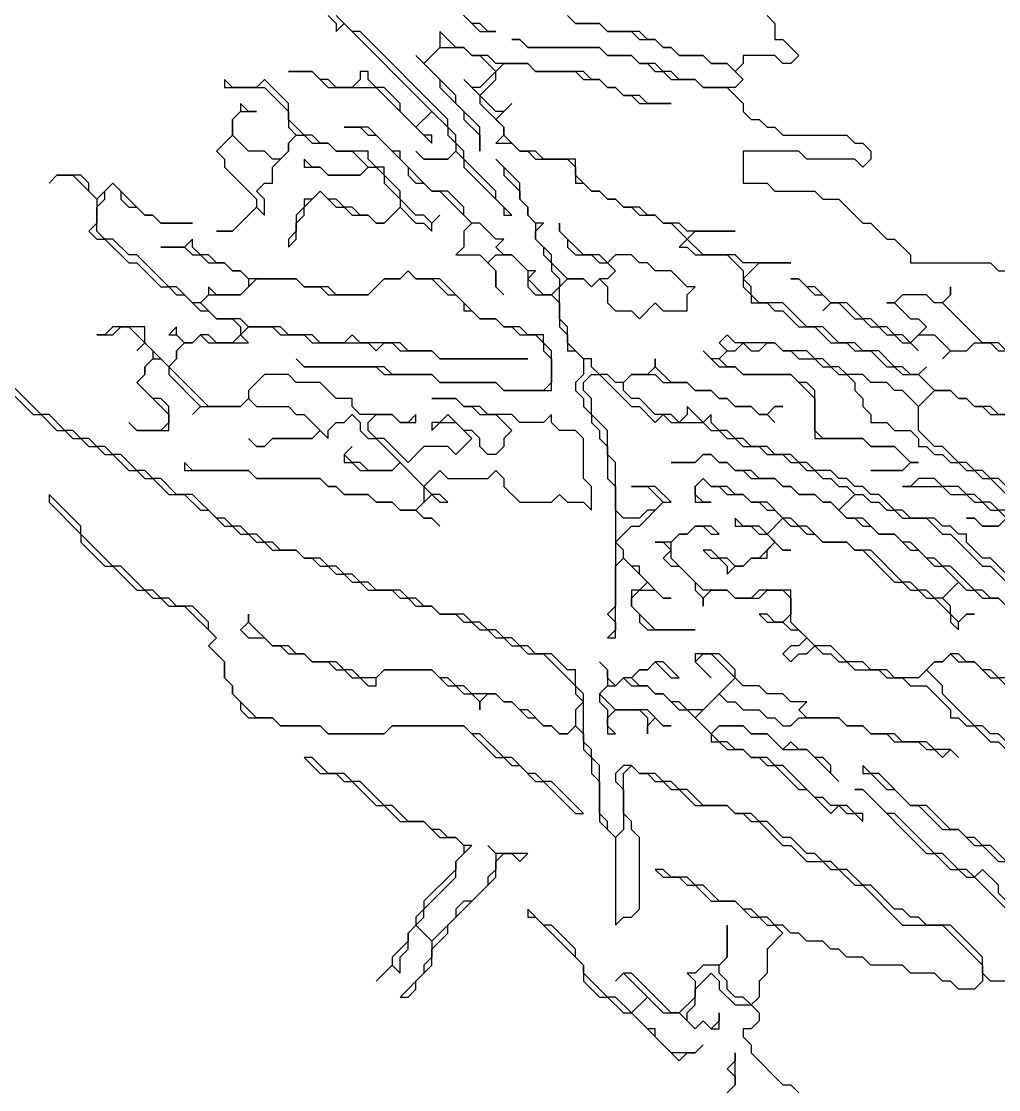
# Model space of a CAD drawing. Header units: metres. Extents: x 0 to 100, y 0 to 141.
# Drawn here: x 64.488 to 67.551, y 85.11 to 88.457 of the extents above; entities that cross this region are included whole.
import ezdxf

# ---------------------------------------------------------------- set-up
doc = ezdxf.new("R2010")
doc.units = ezdxf.units.M

msp = doc.modelspace()

# ---------------------------------------------------------------- linework, layer by layer
for points in [[(65.45, 88.475), (65.475, 88.45), (65.475, 88.425), (65.5, 88.45), (65.775, 88.175), (65.725, 88.125), (65.675, 88.175), (65.675, 88.2), (65.625, 88.25), (65.6, 88.25), (65.575, 88.275), (65.575, 88.3), (65.55, 88.3), (65.55, 88.275), (65.525, 88.25), (65.475, 88.25), (65.45, 88.275), (65.425, 88.275), (65.4, 88.3), (65.325, 88.3), (65.4, 88.3), (65.45, 88.25), (65.6, 88.25), (65.775, 88.075), (65.775, 88.1), (65.75, 88.1), (65.725, 88.125), (65.775, 88.175), (65.825, 88.125), (65.825, 88.1), (65.85, 88.075), (65.85, 88.05), (65.825, 88.025), (65.75, 88.025), (65.725, 88.05), (65.75, 88.025), (65.825, 88.025), (65.85, 88.05), (65.875, 88.025), (65.875, 88), (66, 87.875), (66, 87.85), (66.025, 87.85), (65.975, 87.9), (65.975, 87.925), (65.875, 88.025), (65.875, 88.05), (65.85, 88.075), (65.85, 88.1), (65.825, 88.125), (65.825, 88.15), (65.55, 88.425), (65.525, 88.425), (65.475, 88.475)], [(65.875, 88.475), (65.925, 88.425), (65.975, 88.425), (65.95, 88.425), (65.925, 88.45), (65.9, 88.45), (65.85, 88.5)], [(66.2, 88.475), (66.225, 88.45), (66.3, 88.45), (66.325, 88.425), (66.4, 88.425), (66.425, 88.4), (66.475, 88.4), (66.5, 88.375), (66.525, 88.375), (66.55, 88.35), (66.625, 88.35), (66.65, 88.325), (66.7, 88.325), (66.75, 88.275), (66.725, 88.25), (66.625, 88.25), (66.6, 88.275), (66.55, 88.275), (66.525, 88.3), (66.5, 88.3), (66.475, 88.325), (66.425, 88.325), (66.4, 88.35), (66.325, 88.35), (66.3, 88.375), (66.075, 88.375), (66.05, 88.4), (66.025, 88.4), (66.05, 88.4), (66.075, 88.375), (66.3, 88.375), (66.325, 88.35), (66.4, 88.35), (66.425, 88.325), (66.45, 88.325), (66.475, 88.3), (66.5, 88.3), (66.525, 88.275), (66.6, 88.275), (66.625, 88.25), (66.7, 88.25), (66.75, 88.2), (66.75, 88.175), (66.775, 88.15), (66.8, 88.15), (66.825, 88.125), (66.85, 88.125), (66.875, 88.1), (67.075, 88.1), (67.1, 88.075), (67.125, 88.075), (67.15, 88.05), (67.15, 88.025), (67.125, 88), (67.1, 88.025), (66.95, 88.025), (66.925, 88.05), (66.75, 88.05), (66.75, 87.95), (66.825, 87.95), (66.85, 87.925), (66.975, 87.925), (67, 87.9), (67.05, 87.9), (67.125, 87.825), (67.15, 87.825), (67.2, 87.775), (67.225, 87.775), (67.275, 87.725), (67.275, 87.7), (67.525, 87.7), (67.55, 87.675), (67.6, 87.675)], [(66.825, 88.475), (66.85, 88.45), (66.85, 88.4), (66.875, 88.4), (66.925, 88.35), (66.9, 88.325), (66.875, 88.325), (66.85, 88.35), (66.75, 88.35), (66.75, 88.325), (66.725, 88.3), (66.7, 88.325), (66.65, 88.325), (66.625, 88.35), (66.55, 88.35), (66.525, 88.375), (66.5, 88.375), (66.475, 88.4), (66.45, 88.4), (66.425, 88.425), (66.325, 88.425), (66.3, 88.45), (66.225, 88.45), (66.2, 88.475)], [(67.675, 87.225), (67.55, 87.225), (67.525, 87.25), (67.475, 87.25), (67.45, 87.275), (67.425, 87.275), (67.4, 87.3), (67.35, 87.3), (67.3, 87.35), (67.325, 87.375), (67.3, 87.35), (67.275, 87.35), (67.25, 87.375), (67.225, 87.375), (67.175, 87.425), (67.125, 87.425), (67.1, 87.45), (67.05, 87.45), (67, 87.5), (66.95, 87.5), (66.875, 87.575), (66.8, 87.575), (66.775, 87.6), (66.775, 87.625), (66.75, 87.65), (66.8, 87.7), (66.9, 87.7), (66.75, 87.7), (66.725, 87.725), (66.625, 87.725), (66.575, 87.775), (66.6, 87.8), (66.725, 87.8), (66.575, 87.8), (66.55, 87.825), (66.5, 87.825), (66.475, 87.85), (66.45, 87.85), (66.425, 87.875), (66.375, 87.875), (66.35, 87.9), (66.325, 87.9), (66.3, 87.925), (66.275, 87.925), (66.225, 87.975), (66.225, 88.025), (66.125, 88.025), (66.1, 88.05), (66.05, 88.05), (66, 88.1), (66, 88.125), (65.975, 88.15), (66.025, 88.2), (66, 88.175), (65.975, 88.175), (65.925, 88.225), (65.975, 88.275), (65.975, 88.3), (66, 88.325), (66.075, 88.325), (66.1, 88.3), (66.225, 88.3), (66.25, 88.275), (66.3, 88.275), (66.325, 88.25), (66.35, 88.25), (66.375, 88.225), (66.4, 88.225), (66.425, 88.2), (66.525, 88.2), (66.45, 88.2), (66.425, 88.225), (66.375, 88.225), (66.35, 88.25), (66.325, 88.25), (66.3, 88.275), (66.275, 88.275), (66.25, 88.3), (66.1, 88.3), (66.075, 88.325), (65.975, 88.325), (65.95, 88.35), (65.9, 88.35), (65.875, 88.375), (65.85, 88.375), (65.8, 88.425), (65.8, 88.375), (65.75, 88.325), (65.725, 88.35), (65.8, 88.275), (65.8, 88.25), (65.875, 88.175), (65.875, 88.15), (65.925, 88.1), (65.925, 88.05), (65.925, 88.125), (65.85, 88.2), (65.85, 88.225), (65.75, 88.325), (65.8, 88.375), (65.875, 88.375), (65.9, 88.35), (65.925, 88.35), (65.975, 88.3), (65.925, 88.25), (65.9, 88.25), (65.875, 88.275), (65.925, 88.225), (65.925, 88.2), (66, 88.125), (66, 88.1), (65.975, 88.075), (66.025, 88.075), (66.05, 88.05), (66.075, 88.05), (66.1, 88.025), (66.2, 88.025), (66.225, 88), (66.225, 87.95), (66.25, 87.95), (66.275, 87.925), (66.3, 87.925), (66.325, 87.9), (66.35, 87.9), (66.375, 87.875), (66.4, 87.875), (66.425, 87.85), (66.475, 87.85), (66.5, 87.825), (66.525, 87.825), (66.575, 87.775), (66.55, 87.75), (66.575, 87.75), (66.6, 87.725), (66.7, 87.725), (66.75, 87.675), (66.75, 87.625), (66.775, 87.6), (66.775, 87.575), (66.825, 87.575), (66.85, 87.55), (66.875, 87.55), (66.925, 87.5), (66.975, 87.5), (67.025, 87.45), (67.075, 87.45), (67.1, 87.425), (67.15, 87.425), (67.2, 87.375), (67.225, 87.375), (67.25, 87.35), (67.3, 87.35), (67.35, 87.3), (67.3, 87.25), (67.25, 87.3), (67.225, 87.3), (67.2, 87.325), (67.15, 87.325), (67.125, 87.35), (67.075, 87.35), (67.05, 87.375), (67.025, 87.375), (67, 87.4), (66.975, 87.4), (66.95, 87.425), (66.875, 87.425), (66.85, 87.45), (66.725, 87.45), (66.7, 87.475), (66.675, 87.45), (66.7, 87.425), (66.675, 87.4), (66.65, 87.4), (66.625, 87.425), (66.675, 87.375), (66.725, 87.375), (66.75, 87.35), (66.9, 87.35), (66.975, 87.275), (66.975, 87.15), (67.125, 87.15), (67.15, 87.125), (67.225, 87.125), (67.275, 87.075), (67.25, 87.05), (67.15, 87.05), (67.25, 87.05), (67.275, 87.075), (67.3, 87.075), (67.275, 87.075), (67.225, 87.125), (67.15, 87.125), (67.125, 87.15), (67, 87.15), (66.975, 87.175), (66.975, 87.3), (66.95, 87.325), (66.925, 87.325), (66.9, 87.35), (66.75, 87.35), (66.725, 87.375), (66.7, 87.375), (66.675, 87.4), (66.7, 87.425), (66.725, 87.425), (66.75, 87.45), (66.775, 87.425), (66.8, 87.425), (66.825, 87.45), (66.85, 87.45), (66.875, 87.425), (66.9, 87.425), (66.925, 87.4), (66.975, 87.4), (67, 87.375), (67.025, 87.375), (67.05, 87.35), (67.075, 87.35), (67.1, 87.325), (67.1, 87.3), (67.125, 87.275), (67.125, 87.25), (67.15, 87.225), (67.15, 87.2), (67.2, 87.2), (67.225, 87.175), (67.275, 87.175), (67.3, 87.15), (67.3, 87.125), (67.325, 87.125), (67.35, 87.1), (67.375, 87.1), (67.4, 87.075), (67.425, 87.075), (67.45, 87.05), (67.475, 87.05), (67.5, 87.025), (67.525, 87.025), (67.575, 86.975)], [(67.575, 86.725), (67.525, 86.775), (67.5, 86.775), (67.45, 86.825), (67.45, 86.85), (67.425, 86.85), (67.4, 86.875), (67.375, 86.875), (67.35, 86.9), (67.275, 86.9), (67.25, 86.925), (67.225, 86.925), (67.175, 86.975), (67.15, 86.975), (67.125, 87), (67.1, 87), (67.075, 87.025), (67.05, 87.025), (67.025, 87.05), (66.975, 87.05), (66.95, 87.075), (66.925, 87.075), (66.9, 87.1), (66.85, 87.1), (66.825, 87.125), (66.775, 87.125), (66.75, 87.15), (66.725, 87.15), (66.7, 87.175), (66.675, 87.175), (66.65, 87.2), (66.65, 87.225), (66.625, 87.2), (66.575, 87.25), (66.575, 87.225), (66.55, 87.2), (66.525, 87.225), (66.475, 87.225), (66.425, 87.275), (66.4, 87.275), (66.375, 87.3), (66.375, 87.325), (66.4, 87.35), (66.475, 87.35), (66.5, 87.325), (66.575, 87.325), (66.6, 87.3), (66.65, 87.3), (66.675, 87.275), (66.7, 87.275), (66.725, 87.25), (66.775, 87.25), (66.8, 87.225), (66.825, 87.225), (66.85, 87.2), (66.825, 87.225), (66.85, 87.25), (66.875, 87.25), (66.85, 87.25), (66.825, 87.225), (66.8, 87.225), (66.775, 87.25), (66.725, 87.25), (66.7, 87.275), (66.675, 87.275), (66.65, 87.3), (66.6, 87.3), (66.575, 87.325), (66.525, 87.325), (66.475, 87.375), (66.475, 87.4), (66.475, 87.375), (66.45, 87.35), (66.4, 87.35), (66.375, 87.325), (66.35, 87.325), (66.325, 87.35), (66.3, 87.35), (66.275, 87.375), (66.275, 87.4), (66.25, 87.4), (66.2, 87.45), (66.2, 87.5), (66.175, 87.525), (66.175, 87.625), (66.2, 87.65), (66.25, 87.65), (66.275, 87.625), (66.3, 87.65), (66.325, 87.625), (66.325, 87.575), (66.35, 87.55), (66.4, 87.55), (66.425, 87.525), (66.475, 87.575), (66.5, 87.55), (66.575, 87.55), (66.575, 87.6), (66.6, 87.625), (66.575, 87.625), (66.525, 87.675), (66.475, 87.675), (66.45, 87.7), (66.425, 87.7), (66.4, 87.725), (66.35, 87.725), (66.325, 87.7), (66.3, 87.725), (66.25, 87.725), (66.175, 87.8), (66.175, 87.825), (66.175, 87.8), (66.2, 87.775), (66.2, 87.75), (66.225, 87.725), (66.275, 87.725), (66.3, 87.7), (66.325, 87.7), (66.35, 87.675), (66.325, 87.65), (66.3, 87.65), (66.275, 87.625), (66.25, 87.65), (66.2, 87.65), (66.15, 87.7), (66.15, 87.725), (66.1, 87.775), (66.1, 87.8), (66.125, 87.825), (66.1, 87.825), (66.075, 87.85), (66.075, 87.875), (66.05, 87.9), (66.05, 87.95), (65.975, 88.025), (66, 88), (66, 87.975), (66.05, 87.925), (66.05, 87.9), (66.075, 87.875), (66.075, 87.85), (66.1, 87.825), (66.1, 87.775), (66.125, 87.75), (66.125, 87.725), (66.15, 87.7), (66.15, 87.675), (66.175, 87.65), (66.175, 87.625), (66.15, 87.6), (66.125, 87.6), (66.075, 87.65), (66.1, 87.675), (66.075, 87.675), (66.025, 87.725), (66, 87.725), (65.975, 87.75), (66, 87.775), (65.975, 87.775), (65.925, 87.825), (65.9, 87.825), (65.875, 87.85), (65.875, 87.875), (65.825, 87.925), (65.775, 87.925), (65.675, 88.025), (65.675, 88.05), (65.65, 88.05), (65.575, 88.125), (65.5, 88.125), (65.55, 88.125), (65.575, 88.1), (65.6, 88.1), (65.7, 88), (65.7, 87.975), (65.725, 87.95), (65.75, 87.95), (65.775, 87.925), (65.8, 87.925), (65.9, 87.825), (65.875, 87.8), (65.875, 87.75), (65.85, 87.725), (65.925, 87.725), (65.975, 87.675), (65.975, 87.625), (66, 87.6), (65.975, 87.625), (65.975, 87.675), (65.95, 87.7), (65.975, 87.725), (66.025, 87.725), (66.075, 87.675), (66.075, 87.625), (66.1, 87.6), (66.15, 87.6), (66.175, 87.575), (66.175, 87.5), (66.2, 87.475), (66.2, 87.425), (66.225, 87.425), (66.25, 87.4), (66.25, 87.35), (66.225, 87.325), (66.225, 87.3), (66.25, 87.275), (66.25, 87.25), (66.275, 87.225), (66.275, 87.2), (66.3, 87.175), (66.3, 87.15), (66.325, 87.125), (66.325, 87.025), (66.35, 87), (66.35, 86.625), (66.325, 86.6), (66.35, 86.575), (66.35, 86.55), (66.325, 86.525), (66.35, 86.525), (66.35, 86.75), (66.375, 86.775), (66.45, 86.7), (66.425, 86.675), (66.4, 86.675), (66.4, 86.625), (66.425, 86.6), (66.425, 86.575), (66.45, 86.55), (66.6, 86.55), (66.475, 86.55), (66.4, 86.625), (66.4, 86.65), (66.425, 86.675), (66.475, 86.675), (66.5, 86.65), (66.525, 86.65), (66.5, 86.65), (66.425, 86.725), (66.425, 86.75), (66.4, 86.75), (66.375, 86.775), (66.375, 86.8), (66.35, 86.825), (66.4, 86.875), (66.425, 86.875), (66.5, 86.95), (66.525, 86.95), (66.475, 87), (66.4, 87), (66.45, 87), (66.5, 86.95), (66.475, 86.925), (66.45, 86.925), (66.425, 86.9), (66.375, 86.9), (66.35, 86.925), (66.35, 87.075), (66.325, 87.1), (66.325, 87.175), (66.275, 87.225), (66.275, 87.275), (66.25, 87.3), (66.25, 87.325), (66.275, 87.35), (66.3, 87.35), (66.4, 87.25), (66.425, 87.25), (66.475, 87.2), (66.5, 87.225), (66.525, 87.2), (66.625, 87.2), (66.65, 87.175), (66.675, 87.175), (66.7, 87.15), (66.725, 87.15), (66.75, 87.125), (66.8, 87.125), (66.825, 87.1), (66.875, 87.1), (66.9, 87.075), (66.925, 87.075), (66.95, 87.05), (66.975, 87.05), (67, 87.025), (67.025, 87.025), (67.05, 87), (67.075, 87), (67.1, 86.975), (67.05, 86.925), (67.025, 86.95), (67, 86.95), (66.975, 86.975), (66.925, 86.975), (66.9, 87), (66.875, 87), (66.85, 87.025), (66.8, 87.025), (66.775, 87.05), (66.725, 87.05), (66.7, 87.075), (66.675, 87.075), (66.65, 87.1), (66.625, 87.1), (66.6, 87.075), (66.525, 87.075), (66.6, 87.075), (66.625, 87.1), (66.65, 87.1), (66.675, 87.075), (66.7, 87.075), (66.725, 87.05), (66.75, 87.05), (66.775, 87.025), (66.85, 87.025), (66.875, 87), (66.9, 87), (66.925, 86.975), (66.975, 86.975), (67, 86.95), (67.025, 86.95), (67.075, 86.9), (67.1, 86.9), (67.125, 86.875), (67.15, 86.875), (67.175, 86.85), (67.225, 86.85), (67.275, 86.8), (67.3, 86.8), (67.35, 86.75), (67.375, 86.75), (67.425, 86.7), (67.375, 86.65), (67.35, 86.65), (67.325, 86.675), (67.3, 86.675), (67.275, 86.7), (67.25, 86.7), (67.15, 86.8), (67.1, 86.8), (67.075, 86.825), (67, 86.825), (66.95, 86.875), (66.925, 86.875), (66.9, 86.9), (66.875, 86.9), (66.825, 86.95), (66.775, 86.95), (66.75, 86.975), (66.725, 86.975), (66.7, 87), (66.65, 87), (66.625, 87.025), (66.6, 87), (66.6, 86.95), (66.65, 86.95), (66.625, 86.95), (66.6, 86.975), (66.6, 87), (66.625, 87.025), (66.65, 87), (66.675, 87), (66.7, 86.975), (66.75, 86.975), (66.775, 86.95), (66.8, 86.95), (66.825, 86.925), (66.85, 86.925), (66.875, 86.9), (66.825, 86.85), (66.8, 86.875), (66.75, 86.875), (66.725, 86.9), (66.725, 86.875), (66.775, 86.875), (66.8, 86.85), (66.825, 86.85), (66.85, 86.825), (66.8, 86.775), (66.775, 86.775), (66.75, 86.75), (66.725, 86.75), (66.7, 86.775), (66.675, 86.775), (66.65, 86.8), (66.625, 86.8), (66.65, 86.775), (66.675, 86.775), (66.7, 86.75), (66.7, 86.725), (66.725, 86.75), (66.75, 86.75), (66.775, 86.775), (66.825, 86.775), (66.825, 86.8), (66.85, 86.825), (66.875, 86.8), (66.9, 86.8), (66.875, 86.8), (66.825, 86.85), (66.875, 86.9), (66.9, 86.875), (66.925, 86.875), (66.95, 86.85), (66.975, 86.85), (67, 86.825), (67.075, 86.825), (67.1, 86.8), (67.125, 86.8), (67.225, 86.7), (67.25, 86.7), (67.275, 86.675), (67.3, 86.675), (67.325, 86.65), (67.35, 86.65), (67.4, 86.6), (67.4, 86.575), (67.425, 86.55), (67.425, 86.575), (67.45, 86.6), (67.475, 86.6), (67.45, 86.6), (67.425, 86.575), (67.4, 86.6), (67.4, 86.625), (67.375, 86.65), (67.425, 86.7), (67.45, 86.675), (67.475, 86.675), (67.5, 86.65), (67.55, 86.65), (67.6, 86.6)], [(67.575, 87.425), (67.55, 87.45), (67.5, 87.45), (67.375, 87.575), (67.4, 87.6), (67.4, 87.625), (67.4, 87.6), (67.375, 87.575), (67.35, 87.575), (67.325, 87.6), (67.25, 87.6), (67.225, 87.575), (67.2, 87.575), (67.225, 87.575), (67.275, 87.525), (67.3, 87.525), (67.325, 87.5), (67.275, 87.45), (67.25, 87.475), (67.225, 87.475), (67.2, 87.5), (67.175, 87.5), (67.15, 87.525), (67.125, 87.525), (67.075, 87.575), (67.025, 87.575), (66.975, 87.625), (66.95, 87.625), (66.925, 87.65), (66.9, 87.65), (66.925, 87.65), (66.975, 87.6), (67, 87.6), (67.025, 87.575), (67, 87.55), (67.025, 87.575), (67.05, 87.575), (67.1, 87.525), (67.125, 87.525), (67.15, 87.5), (67.175, 87.5), (67.2, 87.475), (67.225, 87.475), (67.25, 87.45), (67.275, 87.45), (67.3, 87.425), (67.275, 87.45), (67.3, 87.475), (67.35, 87.475), (67.4, 87.425), (67.375, 87.4), (67.4, 87.425), (67.45, 87.425), (67.475, 87.45), (67.525, 87.45), (67.55, 87.425), (67.575, 87.425)], [(67.575, 85.45), (67.525, 85.45), (67.5, 85.475), (67.5, 85.525), (67.4, 85.625), (67.325, 85.625), (67.3, 85.65), (67.275, 85.65), (67.25, 85.675), (67.225, 85.675), (67.15, 85.75), (67.125, 85.75), (67.075, 85.8), (67.05, 85.8), (67.025, 85.825), (67, 85.825), (66.975, 85.85), (66.95, 85.85), (66.9, 85.9), (66.875, 85.9), (66.825, 85.95), (66.8, 85.95), (66.775, 85.975), (66.725, 85.975), (66.7, 86), (66.625, 86), (66.575, 86.05), (66.55, 86.05), (66.525, 86.075), (66.5, 86.075), (66.475, 86.1), (66.425, 86.1), (66.4, 86.125), (66.375, 86.125), (66.35, 86.1), (66.35, 86.075), (66.375, 86.05), (66.375, 85.925), (66.35, 85.9), (66.325, 85.925), (66.325, 85.95), (66.3, 85.975), (66.3, 86.125), (66.275, 86.15), (66.275, 86.175), (66.25, 86.2), (66.25, 86.35), (66.225, 86.375), (66.225, 86.425), (66.2, 86.425), (66.15, 86.475), (66.1, 86.475), (66.075, 86.5), (66.05, 86.5), (66.025, 86.525), (66, 86.525), (65.975, 86.55), (65.95, 86.55), (65.925, 86.575), (65.9, 86.575), (65.875, 86.6), (65.8, 86.6), (65.775, 86.625), (65.75, 86.625), (65.725, 86.65), (65.7, 86.65), (65.675, 86.675), (65.6, 86.675), (65.575, 86.7), (65.55, 86.7), (65.525, 86.725), (65.5, 86.725), (65.475, 86.75), (65.45, 86.75), (65.425, 86.775), (65.375, 86.775), (65.35, 86.8), (65.3, 86.8), (65.275, 86.825), (65.25, 86.825), (65.225, 86.85), (65.2, 86.85), (65.175, 86.875), (65.15, 86.875), (65.125, 86.9), (65.1, 86.9), (65.025, 86.975), (64.975, 86.975), (64.925, 87.025), (64.9, 87.025), (64.875, 87.05), (64.85, 87.05), (64.8, 87.1), (64.775, 87.1), (64.75, 87.125), (64.725, 87.125), (64.7, 87.15), (64.675, 87.15), (64.65, 87.175), (64.625, 87.175), (64.575, 87.225), (64.55, 87.225), (64.3, 87.475)], [(64.3, 87.45), (64.525, 87.225), (64.55, 87.225), (64.6, 87.175), (64.625, 87.175), (64.65, 87.15), (64.675, 87.15), (64.7, 87.125), (64.725, 87.125), (64.75, 87.1), (64.775, 87.1), (64.825, 87.05), (64.85, 87.05), (64.875, 87.025), (64.9, 87.025), (64.95, 86.975), (65, 86.975), (65.05, 86.925), (65.075, 86.925), (65.125, 86.875), (65.15, 86.875), (65.175, 86.85), (65.2, 86.85), (65.225, 86.825), (65.25, 86.825), (65.275, 86.8), (65.35, 86.8), (65.375, 86.775), (65.4, 86.775), (65.425, 86.75), (65.45, 86.75), (65.475, 86.725), (65.5, 86.725), (65.525, 86.7), (65.55, 86.7), (65.575, 86.675), (65.65, 86.675), (65.675, 86.65), (65.7, 86.65), (65.725, 86.625), (65.775, 86.625), (65.8, 86.6), (65.85, 86.6), (65.875, 86.575), (65.9, 86.575), (65.925, 86.55), (65.95, 86.55), (65.975, 86.525), (66, 86.525), (66.025, 86.5), (66.05, 86.5), (66.075, 86.475), (66.125, 86.475), (66.225, 86.375), (66.225, 86.35), (66.25, 86.325), (66.225, 86.3), (66.225, 86.25), (66.2, 86.225), (66.175, 86.225), (66.15, 86.25), (66.125, 86.25), (66.075, 86.3), (66.05, 86.3), (66.025, 86.325), (66, 86.325), (65.975, 86.35), (65.9, 86.35), (65.875, 86.375), (65.85, 86.375), (65.825, 86.4), (65.8, 86.4), (65.775, 86.425), (65.625, 86.425), (65.6, 86.4), (65.55, 86.4), (65.525, 86.425), (65.5, 86.425), (65.475, 86.45), (65.4, 86.45), (65.375, 86.475), (65.35, 86.475), (65.325, 86.5), (65.275, 86.5), (65.2, 86.575), (65.2, 86.6), (65.2, 86.575), (65.175, 86.55), (65.2, 86.525), (65.25, 86.525), (65.275, 86.5), (65.3, 86.5), (65.325, 86.475), (65.375, 86.475), (65.4, 86.45), (65.45, 86.45), (65.475, 86.425), (65.5, 86.425), (65.525, 86.4), (65.55, 86.4), (65.575, 86.375), (65.6, 86.375), (65.6, 86.4), (65.625, 86.425), (65.775, 86.425), (65.825, 86.375), (65.85, 86.375), (65.875, 86.35), (65.9, 86.35), (65.925, 86.325), (65.925, 86.3), (65.925, 86.325), (65.95, 86.35), (65.975, 86.35), (66, 86.325), (66.025, 86.325), (66.075, 86.275), (66.1, 86.275), (66.125, 86.25), (66.15, 86.25), (66.175, 86.225), (66.2, 86.225), (66.225, 86.25), (66.25, 86.225), (66.25, 86.175), (66.275, 86.15), (66.275, 86.1), (66.3, 86.075), (66.3, 85.95), (66.35, 85.9), (66.35, 85.625), (66.375, 85.65), (66.4, 85.65), (66.425, 85.675), (66.425, 85.9), (66.4, 85.925), (66.4, 85.95), (66.375, 85.975), (66.375, 86.1), (66.4, 86.125), (66.425, 86.1), (66.45, 86.1), (66.475, 86.075), (66.5, 86.075), (66.525, 86.05), (66.55, 86.05), (66.6, 86), (66.7, 86), (66.725, 85.975), (66.75, 85.975), (66.775, 85.95), (66.8, 85.95), (66.875, 85.875), (66.9, 85.875), (66.95, 85.825), (67, 85.825), (67.025, 85.8), (67.05, 85.8), (67.1, 85.75), (67.125, 85.75), (67.25, 85.625), (67.375, 85.625), (67.5, 85.5), (67.5, 85.45), (67.475, 85.425), (67.425, 85.425), (67.4, 85.45), (67.375, 85.45), (67.35, 85.475), (67.275, 85.475), (67.25, 85.5), (67.15, 85.5), (67.125, 85.525), (67.075, 85.525), (67.05, 85.55), (67.025, 85.55), (67, 85.575), (66.95, 85.575), (66.925, 85.6), (66.9, 85.6), (66.875, 85.625), (66.85, 85.625), (66.825, 85.65), (66.8, 85.65), (66.775, 85.675), (66.75, 85.675), (66.725, 85.7), (66.675, 85.7), (66.625, 85.75), (66.6, 85.75), (66.575, 85.775), (66.525, 85.775), (66.5, 85.8), (66.475, 85.8), (66.5, 85.775), (66.55, 85.775), (66.575, 85.75), (66.6, 85.75), (66.65, 85.7), (66.725, 85.7), (66.775, 85.65), (66.8, 85.65), (66.825, 85.625), (66.85, 85.625), (66.875, 85.6), (66.825, 85.55), (66.825, 85.475), (66.8, 85.45), (66.8, 85.4), (66.775, 85.375), (66.75, 85.4), (66.725, 85.4), (66.7, 85.425), (66.7, 85.45), (66.675, 85.475), (66.675, 85.5), (66.7, 85.525), (66.7, 85.625), (66.7, 85.525), (66.675, 85.5), (66.625, 85.5), (66.6, 85.475), (66.575, 85.475), (66.6, 85.45), (66.6, 85.4), (66.55, 85.35), (66.525, 85.35), (66.4, 85.475), (66.375, 85.475), (66.35, 85.45), (66.375, 85.475), (66.45, 85.4), (66.4, 85.35), (66.35, 85.4), (66.325, 85.4), (66.25, 85.475), (66.25, 85.5), (66.225, 85.525), (66.225, 85.55), (66.15, 85.625), (66.125, 85.625), (66.075, 85.675), (66.075, 85.65), (66.1, 85.65), (66.25, 85.5), (66.25, 85.45), (66.3, 85.4), (66.325, 85.4), (66.375, 85.35), (66.4, 85.35), (66.55, 85.2), (66.575, 85.225), (66.6, 85.225), (66.625, 85.25), (66.6, 85.225), (66.525, 85.225), (66.475, 85.275), (66.475, 85.3), (66.45, 85.3), (66.4, 85.35), (66.45, 85.4), (66.5, 85.35), (66.55, 85.35), (66.6, 85.3), (66.625, 85.325), (66.65, 85.3), (66.675, 85.3), (66.675, 85.35), (66.675, 85.325), (66.65, 85.3), (66.625, 85.325), (66.6, 85.3), (66.575, 85.325), (66.575, 85.35), (66.6, 85.375), (66.6, 85.425), (66.65, 85.475), (66.675, 85.45), (66.675, 85.425), (66.725, 85.375), (66.775, 85.375), (66.8, 85.35), (66.8, 85.325), (66.775, 85.3), (66.75, 85.3), (66.75, 85.275), (66.775, 85.25), (66.775, 85.225), (66.875, 85.125), (66.9, 85.125), (66.925, 85.1)], [(67.575, 87), (67.55, 87.025), (67.525, 87.025), (67.5, 87.05), (67.475, 87.05), (67.45, 87.075), (67.425, 87.075), (67.375, 87.125), (67.35, 87.125), (67.3, 87.175), (67.3, 87.25), (67.35, 87.3), (67.4, 87.3), (67.425, 87.275), (67.45, 87.275), (67.475, 87.25), (67.5, 87.25), (67.525, 87.225), (67.675, 87.225)], [(67.575, 86.925), (67.55, 86.925), (67.525, 86.95), (67.5, 86.95), (67.475, 86.975), (67.45, 86.975), (67.425, 87), (67.375, 87), (67.35, 87.025), (67.3, 87.025), (67.275, 87), (67.25, 87), (67.375, 87), (67.4, 86.975), (67.45, 86.975), (67.475, 86.95), (67.5, 86.95), (67.525, 86.925), (67.55, 86.925), (67.575, 86.9), (67.55, 86.875), (67.5, 86.875), (67.475, 86.9), (67.45, 86.9), (67.475, 86.9), (67.5, 86.875), (67.55, 86.875), (67.575, 86.9)], [(67.6, 86.6), (67.55, 86.65), (67.525, 86.65), (67.5, 86.675), (67.475, 86.675), (67.4, 86.75), (67.375, 86.75), (67.35, 86.775), (67.325, 86.775), (67.275, 86.825), (67.25, 86.825), (67.225, 86.85), (67.175, 86.85), (67.125, 86.9), (67.075, 86.9), (67.05, 86.925), (67.1, 86.975), (67.125, 86.975), (67.15, 86.95), (67.175, 86.95), (67.2, 86.925), (67.225, 86.925), (67.25, 86.9), (67.325, 86.9), (67.375, 86.85), (67.4, 86.85), (67.5, 86.75), (67.525, 86.75), (67.575, 86.7)], [(67.625, 86.4), (67.55, 86.4), (67.525, 86.425), (67.5, 86.425), (67.475, 86.45), (67.45, 86.45), (67.425, 86.475), (67.4, 86.475), (67.375, 86.45), (67.35, 86.45), (67.3, 86.4), (67.225, 86.4), (67.2, 86.425), (67.15, 86.425), (67.125, 86.45), (67.075, 86.45), (67.025, 86.5), (66.975, 86.5), (66.9, 86.575), (66.9, 86.675), (66.8, 86.675), (66.775, 86.65), (66.725, 86.65), (66.7, 86.675), (66.625, 86.675), (66.525, 86.775), (66.525, 86.825), (66.55, 86.85), (66.575, 86.85), (66.6, 86.875), (66.625, 86.875), (66.65, 86.85), (66.675, 86.85), (66.65, 86.875), (66.6, 86.875), (66.575, 86.85), (66.55, 86.85), (66.525, 86.825), (66.475, 86.825), (66.5, 86.825), (66.525, 86.8), (66.5, 86.775), (66.525, 86.75), (66.55, 86.75), (66.6, 86.7), (66.6, 86.675), (66.625, 86.65), (66.625, 86.625), (66.625, 86.65), (66.65, 86.675), (66.7, 86.675), (66.725, 86.65), (66.8, 86.65), (66.825, 86.675), (66.875, 86.675), (66.9, 86.65), (66.9, 86.6), (66.875, 86.575), (66.85, 86.575), (66.825, 86.6), (66.8, 86.6), (66.825, 86.575), (66.875, 86.575), (66.9, 86.55), (66.925, 86.55), (66.95, 86.525), (66.925, 86.5), (66.9, 86.5), (66.875, 86.475), (66.9, 86.45), (66.925, 86.475), (66.95, 86.475), (66.975, 86.5), (67, 86.475), (67.025, 86.475), (67.05, 86.45), (67.075, 86.45), (67.1, 86.425), (67.175, 86.425), (67.2, 86.4), (67.25, 86.4), (67.275, 86.375), (67.325, 86.375), (67.4, 86.3), (67.4, 86.275), (67.425, 86.275), (67.45, 86.25), (67.475, 86.25), (67.525, 86.2), (67.55, 86.2), (67.625, 86.125)], [(67.625, 86.15), (67.55, 86.225), (67.525, 86.225), (67.5, 86.25), (67.475, 86.25), (67.375, 86.35), (67.375, 86.375), (67.325, 86.425), (67.35, 86.45), (67.375, 86.45), (67.4, 86.475), (67.425, 86.45), (67.475, 86.45), (67.525, 86.4), (67.55, 86.4), (67.575, 86.375)], [(67.575, 85.825), (67.525, 85.875), (67.5, 85.875), (67.475, 85.9), (67.45, 85.9), (67.425, 85.925), (67.4, 85.925), (67.325, 86), (67.275, 86), (67.175, 86.1), (67.15, 86.1), (67.125, 86.125), (67.125, 86.1), (67.15, 86.1), (67.2, 86.05), (67.225, 86.05), (67.275, 86), (67.3, 86), (67.375, 85.925), (67.425, 85.925), (67.475, 85.875), (67.5, 85.875), (67.55, 85.825), (67.575, 85.825)], [(67.6, 85.675), (67.55, 85.725), (67.55, 85.75), (67.5, 85.8), (67.475, 85.775), (67.45, 85.8), (67.425, 85.8), (67.375, 85.85), (67.35, 85.85), (67.225, 85.975), (67.2, 85.975), (67.125, 86.05), (67.1, 86.05), (67.125, 86.05), (67.325, 85.85), (67.35, 85.85), (67.4, 85.8), (67.425, 85.8), (67.45, 85.775), (67.475, 85.775), (67.575, 85.675)], [(66.7, 85.1), (66.725, 85.125), (66.725, 85.225), (66.725, 85.2), (66.7, 85.175), (66.725, 85.15), (66.725, 85.125), (66.7, 85.1)]]:
    msp.add_lwpolyline(points)
for points in [[(65.125, 88.275), (65.125, 88.25), (65.25, 88.25), (65.325, 88.175), (65.325, 88.125), (65.35, 88.1), (65.325, 88.075), (65.325, 88.05), (65.3, 88.025), (65.275, 88.025), (65.25, 88.05), (65.2, 88.05), (65.15, 88.1), (65.15, 88.15), (65.175, 88.175), (65.225, 88.175), (65.2, 88.175), (65.175, 88.2), (65.175, 88.175), (65.15, 88.15), (65.15, 88.1), (65.1, 88.05), (65.125, 88.025), (65.125, 88), (65.225, 87.9), (65.225, 87.875), (65.15, 87.8), (65.1, 87.8), (65.15, 87.8), (65.225, 87.875), (65.25, 87.85), (65.25, 87.9), (65.225, 87.925), (65.25, 87.95), (65.275, 87.95), (65.275, 88), (65.325, 88.05), (65.325, 88.075), (65.35, 88.1), (65.375, 88.1), (65.4, 88.075), (65.45, 88.075), (65.475, 88.05), (65.525, 88.05), (65.575, 88), (65.55, 87.975), (65.45, 87.975), (65.425, 88), (65.4, 88), (65.375, 88.025), (65.375, 88), (65.425, 88), (65.45, 87.975), (65.55, 87.975), (65.575, 88), (65.6, 88), (65.625, 87.975), (65.625, 87.95), (65.675, 87.9), (65.675, 87.875), (65.625, 87.825), (65.6, 87.825), (65.575, 87.85), (65.55, 87.85), (65.525, 87.875), (65.5, 87.875), (65.475, 87.9), (65.45, 87.9), (65.425, 87.925), (65.4, 87.9), (65.375, 87.9), (65.375, 87.875), (65.35, 87.85), (65.35, 87.8), (65.325, 87.775), (65.325, 87.75), (65.35, 87.775), (65.35, 87.825), (65.375, 87.85), (65.375, 87.875), (65.425, 87.925), (65.475, 87.875), (65.5, 87.875), (65.525, 87.85), (65.575, 87.85), (65.6, 87.825), (65.625, 87.825), (65.675, 87.875), (65.725, 87.825), (65.75, 87.825), (65.775, 87.8), (65.775, 87.825), (65.8, 87.85), (65.775, 87.825), (65.75, 87.85), (65.725, 87.85), (65.675, 87.9), (65.675, 87.925), (65.625, 87.975), (65.625, 88), (65.6, 88), (65.575, 88.025), (65.575, 88.05), (65.475, 88.05), (65.45, 88.075), (65.425, 88.075), (65.4, 88.1), (65.375, 88.1), (65.325, 88.15), (65.325, 88.2), (65.25, 88.275), (65.225, 88.25), (65.15, 88.25)], [(64.6, 87.975), (64.575, 87.95), (64.6, 87.975), (64.65, 87.975), (64.725, 87.9), (64.725, 87.825), (64.7, 87.8), (64.725, 87.775), (64.75, 87.775), (64.825, 87.7), (64.85, 87.7), (64.925, 87.625), (64.95, 87.625), (64.975, 87.6), (65, 87.6), (65.05, 87.55), (65.075, 87.55), (65.1, 87.525), (65.15, 87.525), (65.175, 87.5), (65.175, 87.475), (65.15, 87.45), (65.1, 87.45), (65.075, 87.475), (65.05, 87.475), (65.025, 87.45), (65, 87.45), (64.975, 87.475), (64.975, 87.5), (64.95, 87.475), (64.975, 87.475), (65, 87.45), (64.975, 87.425), (64.975, 87.4), (64.95, 87.375), (64.875, 87.45), (64.875, 87.5), (64.775, 87.5), (64.75, 87.475), (64.725, 87.475), (64.775, 87.475), (64.8, 87.5), (64.825, 87.5), (64.875, 87.45), (64.85, 87.425), (64.875, 87.45), (64.9, 87.425), (64.9, 87.4), (64.875, 87.375), (64.875, 87.35), (64.85, 87.325), (64.95, 87.225), (64.95, 87.2), (64.925, 87.175), (64.85, 87.175), (64.825, 87.2), (64.85, 87.175), (64.95, 87.175), (64.95, 87.25), (64.925, 87.275), (64.9, 87.275), (64.85, 87.325), (64.875, 87.35), (64.875, 87.375), (64.9, 87.4), (64.925, 87.4), (64.95, 87.375), (64.95, 87.35), (65.05, 87.25), (65.025, 87.225), (65.05, 87.25), (65.175, 87.25), (65.2, 87.275), (65.225, 87.25), (65.325, 87.25), (65.35, 87.225), (65.375, 87.225), (65.425, 87.175), (65.4, 87.15), (65.275, 87.15), (65.25, 87.125), (65.225, 87.125), (65.2, 87.15), (65.225, 87.125), (65.25, 87.125), (65.275, 87.15), (65.4, 87.15), (65.425, 87.175), (65.45, 87.15), (65.45, 87.175), (65.475, 87.2), (65.5, 87.2), (65.525, 87.225), (65.55, 87.2), (65.55, 87.175), (65.575, 87.15), (65.6, 87.15), (65.675, 87.075), (65.65, 87.05), (65.575, 87.05), (65.55, 87.075), (65.525, 87.075), (65.5, 87.1), (65.525, 87.125), (65.5, 87.1), (65.5, 87.075), (65.525, 87.075), (65.55, 87.05), (65.65, 87.05), (65.675, 87.075), (65.75, 87), (65.75, 86.95), (65.725, 86.925), (65.675, 86.925), (65.65, 86.95), (65.6, 86.95), (65.575, 86.975), (65.5, 86.975), (65.475, 87), (65.45, 87), (65.425, 87.025), (65.225, 87.025), (65.2, 87.05), (65.025, 87.05), (65, 87.075), (65, 87.05), (65.2, 87.05), (65.225, 87.025), (65.425, 87.025), (65.45, 87), (65.475, 87), (65.5, 86.975), (65.575, 86.975), (65.6, 86.95), (65.65, 86.95), (65.675, 86.925), (65.725, 86.925), (65.75, 86.9), (65.775, 86.9), (65.8, 86.875), (65.775, 86.9), (65.75, 86.9), (65.725, 86.925), (65.775, 86.975), (65.8, 86.95), (65.825, 86.95), (65.8, 86.975), (65.775, 86.975), (65.75, 87), (65.8, 87.05), (65.825, 87.025), (65.95, 87.025), (65.975, 87.05), (66, 87.025), (66, 87), (66.05, 86.95), (66.15, 86.95), (66.175, 86.975), (66.2, 86.95), (66.25, 86.95), (66.275, 86.925), (66.275, 87), (66.25, 87.025), (66.25, 87.15), (66.225, 87.175), (66.175, 87.175), (66.15, 87.2), (66.15, 87.225), (66.125, 87.2), (66.05, 87.2), (66.025, 87.225), (65.95, 87.225), (65.925, 87.25), (65.875, 87.25), (65.85, 87.275), (65.775, 87.275), (65.85, 87.275), (65.875, 87.25), (65.9, 87.25), (65.925, 87.225), (65.975, 87.225), (66.025, 87.175), (66, 87.15), (66, 87.125), (65.975, 87.1), (65.95, 87.1), (65.925, 87.125), (65.925, 87.15), (65.9, 87.175), (65.875, 87.175), (65.825, 87.225), (65.8, 87.2), (65.775, 87.2), (65.775, 87.175), (65.8, 87.2), (65.85, 87.2), (65.9, 87.15), (65.85, 87.1), (65.825, 87.125), (65.75, 87.125), (65.7, 87.075), (65.625, 87.15), (65.6, 87.15), (65.575, 87.175), (65.575, 87.2), (65.6, 87.225), (65.65, 87.225), (65.675, 87.2), (65.725, 87.2), (65.725, 87.225), (65.7, 87.2), (65.675, 87.2), (65.65, 87.225), (65.55, 87.225), (65.525, 87.25), (65.525, 87.275), (65.475, 87.275), (65.425, 87.325), (65.35, 87.325), (65.325, 87.35), (65.25, 87.35), (65.2, 87.3), (65.2, 87.275), (65.175, 87.25), (65.075, 87.25), (64.95, 87.375), (64.975, 87.4), (64.975, 87.425), (65, 87.45), (65.025, 87.45), (65.05, 87.475), (65.075, 87.45), (65.2, 87.45), (65.175, 87.475), (65.2, 87.5), (65.275, 87.5), (65.3, 87.475), (65.375, 87.475), (65.4, 87.45), (65.575, 87.45), (65.6, 87.425), (65.625, 87.45), (65.65, 87.45), (65.675, 87.425), (65.775, 87.425), (65.8, 87.4), (66.075, 87.4), (65.8, 87.4), (65.775, 87.425), (65.7, 87.425), (65.675, 87.45), (65.55, 87.45), (65.525, 87.475), (65.5, 87.45), (65.425, 87.45), (65.4, 87.475), (65.325, 87.475), (65.3, 87.5), (65.2, 87.5), (65.175, 87.525), (65.1, 87.525), (65.05, 87.575), (65.075, 87.6), (65.175, 87.6), (65.225, 87.65), (65.35, 87.65), (65.375, 87.625), (65.425, 87.625), (65.45, 87.6), (65.575, 87.6), (65.625, 87.65), (65.675, 87.65), (65.7, 87.675), (65.725, 87.65), (65.775, 87.65), (65.825, 87.6), (65.85, 87.6), (65.875, 87.575), (65.875, 87.55), (65.9, 87.55), (65.925, 87.525), (65.975, 87.525), (66, 87.5), (66.025, 87.5), (66.05, 87.475), (66.1, 87.475), (66.125, 87.45), (66.125, 87.425), (66.15, 87.4), (66.15, 87.325), (66.125, 87.3), (66, 87.3), (65.975, 87.325), (65.8, 87.325), (65.775, 87.35), (65.65, 87.35), (65.625, 87.375), (65.375, 87.375), (65.35, 87.4), (65.375, 87.375), (65.6, 87.375), (65.625, 87.35), (65.775, 87.35), (65.8, 87.325), (65.975, 87.325), (66, 87.3), (66.15, 87.3), (66.15, 87.425), (66.125, 87.45), (66.125, 87.475), (66.075, 87.475), (66.05, 87.5), (66, 87.5), (65.975, 87.525), (65.925, 87.525), (65.8, 87.65), (65.725, 87.65), (65.7, 87.675), (65.675, 87.65), (65.625, 87.65), (65.575, 87.6), (65.475, 87.6), (65.45, 87.625), (65.375, 87.625), (65.35, 87.65), (65.2, 87.65), (65.175, 87.675), (65.15, 87.675), (65.125, 87.7), (65.1, 87.7), (65.075, 87.725), (65.05, 87.725), (65.025, 87.75), (65.025, 87.775), (65, 87.75), (64.925, 87.75), (65, 87.75), (65.025, 87.725), (65.05, 87.725), (65.075, 87.7), (65.125, 87.7), (65.15, 87.675), (65.175, 87.675), (65.2, 87.65), (65.2, 87.625), (65.175, 87.6), (65.1, 87.6), (65.075, 87.625), (65.075, 87.6), (65.05, 87.575), (65.025, 87.575), (64.975, 87.625), (64.95, 87.625), (64.85, 87.725), (64.825, 87.725), (64.775, 87.775), (64.75, 87.775), (64.725, 87.8), (64.725, 87.875), (64.75, 87.9), (64.75, 87.925), (64.775, 87.95), (64.8, 87.925), (64.8, 87.9), (64.825, 87.875), (64.85, 87.875), (64.875, 87.85), (64.9, 87.85), (64.925, 87.825), (65.025, 87.825), (64.925, 87.825), (64.9, 87.85), (64.875, 87.85), (64.775, 87.95), (64.725, 87.9), (64.7, 87.925), (64.7, 87.95), (64.675, 87.975)], [(64.575, 86.975), (64.575, 86.95), (64.675, 86.85), (64.675, 86.825), (64.75, 86.75), (64.775, 86.75), (64.85, 86.675), (64.875, 86.675), (64.9, 86.65), (64.925, 86.65), (64.95, 86.625), (65, 86.625), (65.1, 86.525), (65.075, 86.5), (65.125, 86.45), (65.125, 86.4), (65.15, 86.375), (65.15, 86.35), (65.175, 86.325), (65.175, 86.3), (65.2, 86.275), (65.275, 86.275), (65.3, 86.25), (65.425, 86.25), (65.45, 86.225), (65.625, 86.225), (65.65, 86.25), (65.875, 86.25), (65.975, 86.15), (66, 86.15), (66.025, 86.125), (66.05, 86.125), (66.1, 86.075), (66.125, 86.075), (66.225, 85.975), (66.25, 85.975), (66.15, 86.075), (66.125, 86.075), (66.1, 86.1), (66.075, 86.1), (66.025, 86.15), (66, 86.15), (65.925, 86.225), (65.9, 86.225), (65.875, 86.25), (65.65, 86.25), (65.625, 86.225), (65.45, 86.225), (65.425, 86.25), (65.3, 86.25), (65.275, 86.275), (65.225, 86.275), (65.15, 86.35), (65.15, 86.375), (65.125, 86.4), (65.125, 86.45), (65.075, 86.5), (65.1, 86.525), (65.075, 86.55), (65.075, 86.575), (65.025, 86.625), (64.975, 86.625), (64.95, 86.65), (64.925, 86.65), (64.9, 86.675), (64.875, 86.675), (64.8, 86.75), (64.775, 86.75), (64.675, 86.85), (64.675, 86.875)], [(66.6, 86.475), (66.6, 86.45), (66.65, 86.4), (66.6, 86.45), (66.625, 86.475), (66.65, 86.475), (66.725, 86.4), (66.625, 86.3), (66.575, 86.3), (66.55, 86.325), (66.525, 86.325), (66.5, 86.35), (66.475, 86.35), (66.45, 86.375), (66.425, 86.375), (66.4, 86.4), (66.425, 86.425), (66.45, 86.425), (66.475, 86.45), (66.525, 86.4), (66.55, 86.4), (66.5, 86.45), (66.475, 86.45), (66.45, 86.425), (66.425, 86.425), (66.4, 86.4), (66.375, 86.4), (66.35, 86.375), (66.325, 86.4), (66.325, 86.425), (66.3, 86.45), (66.325, 86.425), (66.325, 86.375), (66.3, 86.35), (66.3, 86.325), (66.325, 86.3), (66.325, 86.225), (66.35, 86.225), (66.325, 86.25), (66.325, 86.275), (66.35, 86.3), (66.425, 86.3), (66.45, 86.275), (66.45, 86.225), (66.45, 86.25), (66.475, 86.275), (66.5, 86.25), (66.525, 86.25), (66.5, 86.25), (66.45, 86.3), (66.35, 86.3), (66.3, 86.35), (66.325, 86.375), (66.35, 86.375), (66.375, 86.4), (66.4, 86.375), (66.45, 86.375), (66.475, 86.35), (66.5, 86.35), (66.55, 86.3), (66.575, 86.3), (66.65, 86.225), (66.65, 86.2), (66.675, 86.2), (66.7, 86.175), (66.75, 86.175), (66.775, 86.15), (66.8, 86.15), (66.825, 86.125), (66.85, 86.125), (66.925, 86.05), (66.95, 86.05), (67.025, 85.975), (67.05, 86), (67.075, 85.975), (67.1, 85.975), (67.125, 85.95), (67.125, 85.975), (67.1, 85.975), (67.075, 86), (67.025, 86), (67, 86.025), (66.975, 86.025), (66.875, 86.125), (66.85, 86.125), (66.825, 86.15), (66.775, 86.15), (66.75, 86.175), (66.725, 86.175), (66.7, 86.2), (66.675, 86.2), (66.65, 86.225), (66.675, 86.25), (66.75, 86.25), (66.775, 86.225), (66.825, 86.225), (66.875, 86.175), (66.95, 86.175), (67.05, 86.075), (67.025, 86.1), (67.025, 86.125), (67, 86.15), (66.975, 86.15), (66.95, 86.175), (66.925, 86.175), (66.9, 86.2), (66.875, 86.175), (66.825, 86.225), (66.775, 86.225), (66.75, 86.25), (66.675, 86.25), (66.65, 86.225), (66.6, 86.275), (66.675, 86.35), (66.7, 86.325), (66.725, 86.325), (66.75, 86.3), (66.8, 86.3), (66.825, 86.275), (66.85, 86.275), (66.875, 86.25), (66.9, 86.25), (66.925, 86.275), (67.05, 86.275), (67.075, 86.25), (67.125, 86.25), (67.15, 86.225), (67.2, 86.225), (67.225, 86.2), (67.3, 86.2), (67.325, 86.175), (67.35, 86.175), (67.375, 86.15), (67.4, 86.175), (67.425, 86.15), (67.4, 86.175), (67.35, 86.175), (67.325, 86.2), (67.25, 86.2), (67.225, 86.225), (67.15, 86.225), (67.125, 86.25), (67.075, 86.25), (67.05, 86.275), (66.95, 86.275), (66.925, 86.3), (66.95, 86.325), (66.9, 86.325), (66.875, 86.35), (66.825, 86.35), (66.8, 86.375), (66.75, 86.375), (66.725, 86.4), (66.725, 86.425), (66.675, 86.475)], [(65.375, 86.15), (65.425, 86.1), (65.475, 86.1), (65.5, 86.075), (65.525, 86.075), (65.6, 86), (65.625, 86), (65.675, 85.95), (65.75, 85.95), (65.8, 85.9), (65.85, 85.9), (65.875, 85.875), (65.875, 85.85), (65.85, 85.825), (65.85, 85.8), (65.75, 85.7), (65.75, 85.675), (65.725, 85.65), (65.725, 85.625), (65.7, 85.6), (65.7, 85.575), (65.65, 85.525), (65.65, 85.5), (65.6, 85.45), (65.65, 85.5), (65.675, 85.475), (65.675, 85.525), (65.7, 85.55), (65.7, 85.6), (65.725, 85.625), (65.775, 85.575), (65.775, 85.525), (65.75, 85.5), (65.75, 85.475), (65.675, 85.4), (65.7, 85.4), (65.725, 85.425), (65.725, 85.45), (65.775, 85.5), (65.775, 85.55), (65.825, 85.6), (65.825, 85.625), (65.975, 85.775), (65.975, 85.825), (66, 85.85), (66.025, 85.85), (66.05, 85.825), (66.075, 85.85), (65.975, 85.85), (65.95, 85.875), (65.975, 85.85), (65.975, 85.8), (65.95, 85.775), (65.95, 85.75), (65.9, 85.7), (65.875, 85.7), (65.85, 85.675), (65.85, 85.65), (65.775, 85.575), (65.725, 85.625), (65.75, 85.65), (65.75, 85.675), (65.85, 85.775), (65.85, 85.825), (65.9, 85.875), (65.875, 85.875), (65.85, 85.9), (65.825, 85.9), (65.8, 85.925), (65.775, 85.925), (65.75, 85.95), (65.7, 85.95), (65.65, 86), (65.625, 86), (65.55, 86.075), (65.525, 86.075), (65.5, 86.1), (65.45, 86.1), (65.4, 86.15)]]:
    msp.add_lwpolyline(points, close=True)

doc.saveas('drawing.dxf')
